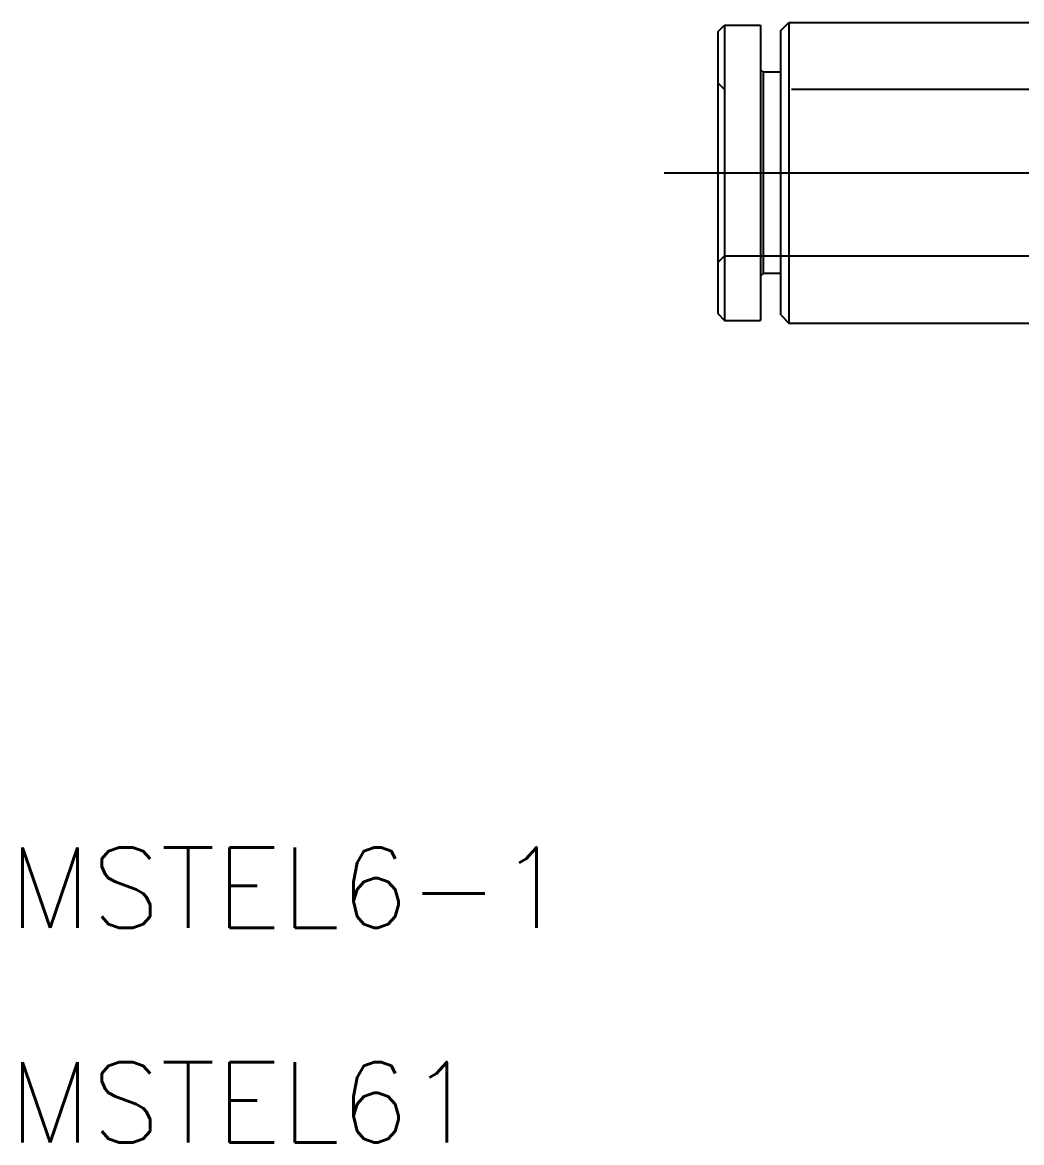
# Model space of a CAD drawing. Extents: x -43.9 to 41.3, y -36.1 to 7.6.
# Drawn here: x -43.86 to -6.62, y -36.13 to 5.6 of the extents above; entities that cross this region are included whole.
import ezdxf

# ---------------------------------------------------------------- set-up
doc = ezdxf.new("R2010")
doc.units = 0
doc.linetypes.add('CENTER', pattern=[50.8, 31.75, -6.35, 6.35, -6.35])
doc.linetypes.add('DASHED', pattern=[19.05, 12.7, -6.35])
doc.layers.get('0').update_dxf_attribs({"linetype": 'CONTINUOUS'})
doc.layers.add('CENTER', color=1, linetype='CENTER')
doc.styles.get("Standard").update_dxf_attribs({"font": 'txt.shx', "height": 3, "bigfont": 'bigfont.shx'})

msp = doc.modelspace()

# ---------------------------------------------------------------- linework, layer by layer
at = {"color": 7, "linetype": 'CONTINUOUS'}
for p, q in [((-17.95, 5.25), (-17.7, 5.5)), ((-17.7, 5.5), (-17.7, -5.5)), ((-17.7, 5.5), (-16.35, 5.5)), ((-16.35, 5.5), (-16.35, -5.5)), ((-15.6, 5.3), (-15.3, 5.6)), ((-15.3, 5.6), (-5.765, 5.6)), ((-15.3, 5.6), (-15.3, -5.6)), ((-17.95, 5.25), (-17.95, -5.25)), ((-15.6, -5.3), (-15.6, 5.3)), ((-16.25, 3.75), (-16.35, 3.85)), ((-16.25, 3.75), (-16.25, -3.75)), ((-15.6, 3.75), (-16.25, 3.75)), ((-16.25, -3.75), (-16.35, -3.85)), ((-15.6, -3.75), (-16.25, -3.75)), ((-17.95, -5.25), (-17.7, -5.5)), ((-15.6, -5.3), (-15.3, -5.6)), ((-17.7, -5.5), (-16.35, -5.5)), ((-15.3, -5.6), (-5.765, -5.6))]:
    msp.add_line(p, q, dxfattribs=at)
at = {"color": 3, "linetype": 'DASHED'}
for p, q in [((-17.95, 3.35), (-17.7, 3.1)), ((-2.5, 3.1), (-17.7, 3.1)), ((-17.95, -3.35), (-17.7, -3.1)), ((-17.7, -3.1), (-2.5, -3.1))]:
    msp.add_line(p, q, dxfattribs=at)
at = {"layer": 'CENTER', "color": 1, "linetype": 'CENTER'}
msp.add_line((-19.95, 0), (19.95, 0), dxfattribs=at)

# ---------------------------------------------------------------- texts
at = {"color": 7, "linetype": 'CONTINUOUS'}
for s, p in [('MSTEL6-1', (-44.376, -28.133)), ('MSTEL61', (-44.376, -36.133))]:
    msp.add_text(s, height=3, dxfattribs=at).set_placement(p)

doc.saveas('drawing.dxf')
